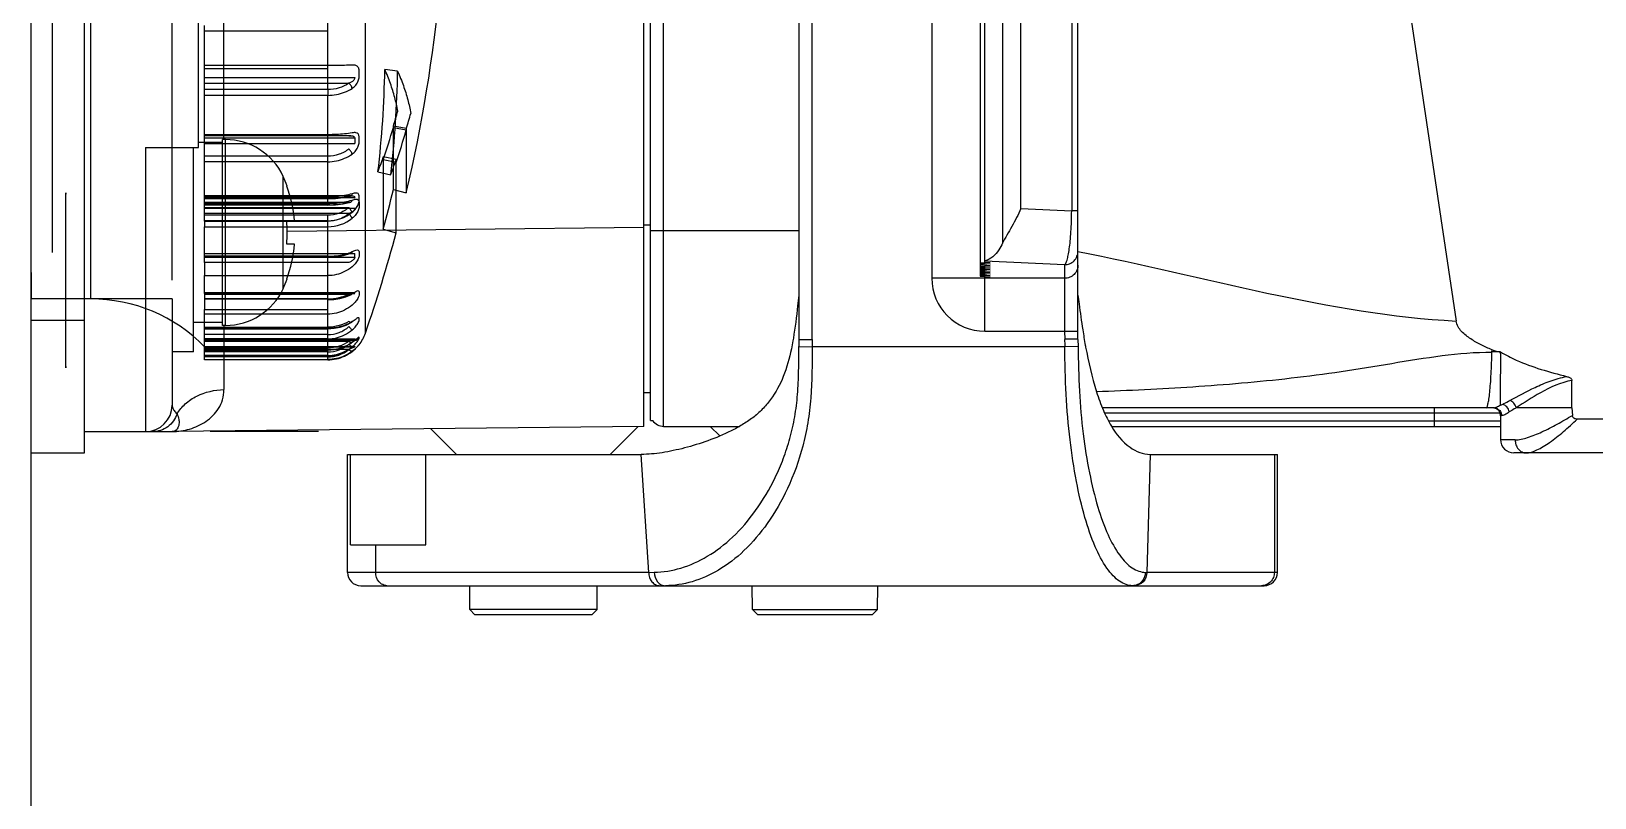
# Model space of a CAD drawing. Header units: millimetres. Extents: x 2423 to 7028, y 909 to 2460.
# Drawn here: x 6391.6 to 6450.4, y 2020.6 to 2049.5 of the extents above; entities that cross this region are included whole.
import ezdxf

# ---------------------------------------------------------------- set-up
doc = ezdxf.new("R2010")
doc.units = ezdxf.units.MM

msp = doc.modelspace()

# ---------------------------------------------------------------- linework, layer by layer
for p, q in [((6391.551, 2013.487), (6391.551, 2176.587)), ((6391.551, 2013.487), (6391.551, 2175.287)), ((6393.551, 2033.587), (6393.551, 2078.587)), ((6396.851, 2040.087), (6396.851, 2078.387)), ((6414.601, 2034.587), (6414.601, 2077.587)), ((6414.851, 2034.812), (6414.851, 2077.362)), ((6415.351, 2034.587), (6415.351, 2077.587)), ((6420.443, 2074.31), (6420.443, 2037.865)), ((6420.942, 2037.861), (6420.942, 2074.316)), ((6430.943, 2037.865), (6430.943, 2074.31)), ((6404.125, 2038.096), (6404.125, 2074.078)), ((6393.791, 2039.387), (6393.791, 2072.787)), ((6425.443, 2072.002), (6425.443, 2040.173)), ((6427.259, 2071.931), (6427.259, 2040.243)), ((6391.551, 2040.387), (6391.551, 2071.787)), ((6427.443, 2040.82), (6427.443, 2071.356)), ((6392.351, 2041.137), (6392.351, 2071.037)), ((6428.107, 2070.692), (6428.107, 2041.483)), ((6398.799, 2045.387), (6398.799, 2070.267)), ((6428.796, 2042.788), (6428.796, 2069.386)), ((6430.708, 2069.47), (6430.708, 2042.704)), ((6397.851, 2045.087), (6397.851, 2067.087)), ((6442.57, 2056.087), (6445.176, 2038.553)), ((6402.708, 2048.176), (6402.708, 2055.809)), ((6398.076, 2048.059), (6398.076, 2049.677)), ((6402.708, 2049.466), (6398.076, 2049.466)), ((6402.708, 2048.176), (6398.076, 2048.176)), ((6398.076, 2048.059), (6402.708, 2048.059)), ((6398.076, 2047.72), (6398.076, 2048.059)), ((6398.076, 2047.72), (6403.733, 2047.72)), ((6398.076, 2047.267), (6398.076, 2047.72)), ((6402.708, 2048.059), (6402.708, 2048.176)), ((6402.708, 2047.267), (6402.708, 2048.059)), ((6403.89, 2047.754), (6403.89, 2047.979)), ((6405.339, 2047.957), (6404.856, 2048.031)), ((6398.076, 2047.51), (6403.507, 2047.51)), ((6402.708, 2047.267), (6398.076, 2047.267)), ((6398.076, 2047.052), (6398.076, 2047.267)), ((6402.708, 2047.267), (6402.708, 2047.052)), ((6402.708, 2047.052), (6398.076, 2047.052)), ((6398.076, 2045.571), (6398.076, 2047.052)), ((6402.708, 2043.225), (6402.708, 2047.052)), ((6402.708, 2045.571), (6398.076, 2045.571)), ((6398.076, 2045.482), (6398.076, 2045.571)), ((6403.572, 2045.532), (6398.076, 2045.532)), ((6403.507, 2045.53), (6398.076, 2045.53)), ((6398.076, 2045.242), (6398.076, 2045.482)), ((6398.076, 2045.447), (6403.733, 2045.447)), ((6398.857, 2045.387), (6398.751, 2045.387)), ((6398.751, 2038.387), (6398.751, 2045.387)), ((6398.857, 2038.387), (6398.857, 2045.387)), ((6403.733, 2045.447), (6403.733, 2045.242)), ((6403.89, 2045.287), (6403.89, 2045.491)), ((6405.665, 2045.798), (6405.178, 2045.892)), ((6405.178, 2043.503), (6405.178, 2045.892)), ((6405.178, 2045.842), (6405.665, 2045.748)), ((6405.665, 2045.798), (6405.665, 2043.387)), ((6395.851, 2045.087), (6397.851, 2045.087)), ((6395.851, 2045.087), (6395.851, 2034.387)), ((6397.651, 2037.387), (6397.651, 2045.087)), ((6398.751, 2045.277), (6397.851, 2045.277)), ((6398.076, 2045.242), (6403.733, 2045.242)), ((6398.076, 2044.763), (6398.076, 2045.242)), ((6402.708, 2044.763), (6398.076, 2044.763)), ((6398.076, 2043.225), (6398.076, 2044.763)), ((6402.708, 2044.549), (6398.076, 2044.549)), ((6405.284, 2044.632), (6404.801, 2044.736)), ((6404.801, 2044.736), (6404.801, 2042.008)), ((6405.284, 2044.52), (6404.801, 2044.625)), ((6405.284, 2041.878), (6405.284, 2044.632)), ((6401.032, 2039.772), (6401.032, 2044.002)), ((6401.164, 2043.637), (6401.185, 2043.637)), ((6404.599, 2044.167), (6405.08, 2044.057)), ((6392.851, 2036.787), (6392.851, 2043.387)), ((6392.857, 2036.836), (6392.857, 2043.339)), ((6392.857, 2036.837), (6392.857, 2043.337)), ((6403.622, 2043.271), (6398.076, 2043.271)), ((6403.507, 2043.262), (6398.076, 2043.262)), ((6402.708, 2043.225), (6398.076, 2043.225)), ((6398.076, 2042.804), (6398.076, 2043.225)), ((6398.076, 2043.211), (6403.733, 2043.211)), ((6398.076, 2043.17), (6402.708, 2043.17)), ((6398.076, 2043.028), (6403.507, 2043.028)), ((6402.708, 2043.16), (6402.708, 2043.225)), ((6402.708, 2042.921), (6402.708, 2043.16)), ((6403.89, 2043.085), (6403.89, 2043.264)), ((6403.89, 2043.035), (6403.89, 2042.859)), ((6405.178, 2043.503), (6405.665, 2043.387)), ((6402.708, 2042.983), (6398.076, 2042.983)), ((6402.708, 2042.931), (6398.076, 2042.931)), ((6402.708, 2042.921), (6398.076, 2042.921)), ((6398.076, 2042.825), (6403.507, 2042.825)), ((6398.076, 2042.804), (6403.733, 2042.804)), ((6398.076, 2042.311), (6398.076, 2042.804)), ((6403.507, 2042.599), (6398.076, 2042.599)), ((6402.708, 2042.538), (6398.076, 2042.538)), ((6402.708, 2042.311), (6402.708, 2042.538)), ((6428.796, 2042.788), (6430.708, 2042.704)), ((6430.943, 2042.704), (6430.708, 2042.704)), ((6402.708, 2042.329), (6398.076, 2042.329)), ((6398.076, 2042.311), (6402.708, 2042.311)), ((6398.076, 2042.311), (6398.076, 2042.103)), ((6398.076, 2042.103), (6402.708, 2042.103)), ((6398.076, 2041.138), (6398.076, 2042.103)), ((6401.164, 2042.325), (6401.463, 2042.325)), ((6401.183, 2041.934), (6414.601, 2042.085)), ((6402.708, 2042.103), (6402.708, 2042.311)), ((6402.708, 2039.388), (6402.708, 2042.103)), ((6404.801, 2042.008), (6405.284, 2041.878)), ((6414.851, 2042.162), (6414.601, 2042.162)), ((6420.443, 2041.946), (6415.351, 2041.946)), ((6401.463, 2041.45), (6401.164, 2041.45)), ((6398.076, 2040.974), (6398.076, 2041.138)), ((6398.076, 2041.1), (6403.733, 2041.1)), ((6402.708, 2040.992), (6398.076, 2040.992)), ((6402.708, 2040.974), (6398.076, 2040.974)), ((6398.076, 2040.759), (6398.076, 2040.974)), ((6398.076, 2040.953), (6403.733, 2040.953)), ((6402.708, 2040.951), (6398.076, 2040.951)), ((6403.507, 2040.759), (6398.076, 2040.759)), ((6398.076, 2040.759), (6398.076, 2040.263)), ((6403.733, 2040.953), (6403.733, 2041.1)), ((6403.89, 2041.162), (6403.89, 2041.016)), ((6427.643, 2040.757), (6427.259, 2040.728)), ((6427.259, 2040.728), (6427.643, 2040.703)), ((6427.643, 2040.703), (6427.259, 2040.674)), ((6427.433, 2040.663), (6427.643, 2040.649)), ((6430.443, 2040.674), (6427.443, 2040.806)), ((6427.443, 2040.77), (6427.443, 2040.806)), ((6427.443, 2040.77), (6427.643, 2040.757)), ((6430.443, 2040.674), (6430.443, 2038.168)), ((6391.551, 2040.387), (6391.551, 2039.387)), ((6398.076, 2040.263), (6402.708, 2040.263)), ((6398.076, 2039.588), (6398.076, 2040.263)), ((6401.185, 2040.137), (6401.164, 2040.137)), ((6427.443, 2040.173), (6425.443, 2040.173)), ((6427.643, 2040.649), (6427.259, 2040.62)), ((6427.259, 2040.62), (6427.643, 2040.596)), ((6427.643, 2040.596), (6427.259, 2040.566)), ((6427.259, 2040.566), (6427.643, 2040.542)), ((6427.643, 2040.542), (6427.259, 2040.513)), ((6427.259, 2040.513), (6427.643, 2040.488)), ((6427.643, 2040.488), (6427.259, 2040.459)), ((6427.259, 2040.459), (6427.643, 2040.434)), ((6427.643, 2040.434), (6427.259, 2040.405)), ((6427.259, 2040.405), (6427.643, 2040.38)), ((6427.643, 2040.38), (6427.259, 2040.351)), ((6427.259, 2040.351), (6427.643, 2040.326)), ((6427.643, 2040.326), (6427.259, 2040.297)), ((6427.259, 2040.297), (6427.643, 2040.273)), ((6427.643, 2040.273), (6427.259, 2040.243)), ((6427.259, 2040.243), (6427.643, 2040.219)), ((6427.443, 2040.173), (6427.443, 2040.232)), ((6427.643, 2040.219), (6427.443, 2040.204)), ((6427.443, 2040.166), (6427.443, 2040.173)), ((6430.443, 2040.163), (6427.443, 2040.163)), ((6427.443, 2038.168), (6427.443, 2040.157)), ((6403.697, 2039.609), (6398.076, 2039.609)), ((6398.076, 2039.588), (6403.733, 2039.588)), ((6398.076, 2039.588), (6398.076, 2038.993)), ((6398.076, 2039.569), (6403.507, 2039.569)), ((6403.89, 2039.656), (6403.89, 2039.544)), ((6393.791, 2039.387), (6391.551, 2039.387)), ((6395.851, 2039.387), (6393.551, 2039.391)), ((6396.851, 2039.387), (6395.851, 2039.387)), ((6396.851, 2039.387), (6396.851, 2035.387)), ((6402.708, 2039.388), (6398.076, 2039.388)), ((6402.708, 2039.373), (6398.076, 2039.373)), ((6398.076, 2038.993), (6402.708, 2038.993)), ((6398.076, 2038.594), (6398.076, 2038.993)), ((6402.708, 2039.349), (6402.708, 2039.388)), ((6402.708, 2038.993), (6402.708, 2039.349)), ((6402.708, 2038.813), (6402.708, 2038.993)), ((6391.551, 2038.587), (6393.551, 2038.587)), ((6398.751, 2038.497), (6397.651, 2038.497)), ((6402.708, 2038.813), (6398.076, 2038.813)), ((6398.076, 2038.042), (6398.076, 2038.594)), ((6398.076, 2038.323), (6402.708, 2038.323)), ((6398.857, 2038.387), (6398.751, 2038.387)), ((6402.708, 2037.093), (6402.708, 2038.813)), ((6403.89, 2038.577), (6403.89, 2038.656)), ((6402.708, 2038.278), (6398.076, 2038.278)), ((6398.076, 2038.265), (6402.708, 2038.265)), ((6402.708, 2038.042), (6398.076, 2038.042)), ((6398.076, 2037.82), (6398.076, 2038.042)), ((6402.708, 2037.88), (6398.076, 2037.88)), ((6403.726, 2037.865), (6398.076, 2037.865)), ((6398.076, 2037.862), (6403.733, 2037.862)), ((6398.076, 2037.82), (6403.733, 2037.82)), ((6398.076, 2037.204), (6398.076, 2037.82)), ((6403.507, 2037.783), (6398.076, 2037.783)), ((6403.733, 2037.862), (6403.733, 2037.82)), ((6403.89, 2037.896), (6403.89, 2037.938)), ((6420.443, 2037.863), (6420.943, 2037.858)), ((6427.443, 2038.168), (6430.943, 2038.168)), ((6430.443, 2038.168), (6430.444, 2037.86)), ((6430.943, 2037.865), (6430.443, 2037.865)), ((6430.943, 2037.863), (6430.946, 2037.594)), ((6397.651, 2037.387), (6396.851, 2037.387)), ((6398.076, 2037.589), (6403.733, 2037.589)), ((6398.076, 2037.587), (6403.733, 2037.587)), ((6398.076, 2037.539), (6402.708, 2037.539)), ((6403.507, 2037.481), (6398.076, 2037.481)), ((6402.708, 2037.462), (6398.076, 2037.462)), ((6398.076, 2037.458), (6402.708, 2037.458)), ((6402.708, 2037.393), (6398.076, 2037.393)), ((6402.708, 2037.254), (6398.076, 2037.254)), ((6398.076, 2037.212), (6402.708, 2037.212)), ((6402.708, 2037.204), (6398.076, 2037.204)), ((6398.076, 2037.093), (6398.076, 2037.204)), ((6403.733, 2037.589), (6403.733, 2037.587)), ((6403.89, 2037.664), (6403.89, 2037.666)), ((6420.441, 2037.59), (6420.941, 2037.587)), ((6430.445, 2037.587), (6420.942, 2037.587)), ((6430.946, 2037.594), (6430.447, 2037.587)), ((6446.525, 2037.387), (6446.527, 2037.472)), ((6446.838, 2037.387), (6446.525, 2037.387)), ((6398.076, 2037.104), (6402.708, 2037.104)), ((6402.708, 2037.093), (6398.076, 2037.093)), ((6449.536, 2035.287), (6449.536, 2036.312)), ((6414.601, 2035.862), (6414.851, 2035.862)), ((6446.851, 2035.39), (6446.851, 2035.881)), ((6414.851, 2034.812), (6414.945, 2034.812)), ((6446.595, 2035.287), (6431.864, 2035.287)), ((6431.953, 2035.09), (6446.833, 2035.09)), ((6446.851, 2034.784), (6432.101, 2034.784)), ((6444.351, 2035.287), (6444.351, 2034.587)), ((6446.851, 2034.992), (6446.889, 2034.992)), ((6446.851, 2034.987), (6446.851, 2034.087)), ((6449.536, 2035.287), (6447.437, 2035.287)), ((6449.536, 2035.287), (6449.553, 2035)), ((6488.848, 2034.86), (6449.736, 2034.86)), ((6393.551, 2034.387), (6396.849, 2034.387)), ((6396.849, 2034.387), (6396.992, 2034.387)), ((6414.601, 2034.587), (6396.851, 2034.387)), ((6396.853, 2034.387), (6396.851, 2034.387)), ((6396.856, 2034.387), (6396.853, 2034.387)), ((6402.367, 2034.387), (6398.28, 2034.387)), ((6407.561, 2033.53), (6406.595, 2034.497)), ((6413.341, 2033.53), (6414.395, 2034.585)), ((6415.351, 2034.587), (6418.201, 2034.587)), ((6417.465, 2034.229), (6417.107, 2034.587)), ((6432.214, 2034.587), (6446.851, 2034.587)), ((6447.397, 2034.078), (6446.851, 2034.078)), ((6391.551, 2033.587), (6393.551, 2033.587)), ((6403.451, 2033.53), (6414.507, 2033.53)), ((6403.451, 2029.087), (6403.451, 2033.53)), ((6403.571, 2030.13), (6403.571, 2033.53)), ((6406.396, 2030.13), (6406.396, 2033.53)), ((6414.788, 2029.087), (6414.507, 2033.53)), ((6433.667, 2033.53), (6433.538, 2029.087)), ((6433.667, 2033.53), (6438.451, 2033.53)), ((6438.335, 2033.53), (6438.335, 2029.087)), ((6438.451, 2029.087), (6438.451, 2033.53)), ((6488.493, 2033.587), (6447.351, 2033.587)), ((6403.571, 2030.13), (6406.396, 2030.13)), ((6404.515, 2029.087), (6404.515, 2030.13)), ((6414.788, 2029.087), (6403.451, 2029.087)), ((6414.788, 2029.088), (6414.996, 2029.091)), ((6433.48, 2029.089), (6433.538, 2029.088)), ((6438.451, 2029.087), (6433.538, 2029.087)), ((6403.951, 2028.587), (6437.951, 2028.587)), ((6408.051, 2027.687), (6408.051, 2028.587)), ((6412.851, 2027.687), (6412.851, 2028.587)), ((6418.701, 2027.687), (6418.685, 2028.587)), ((6423.401, 2027.687), (6423.417, 2028.587)), ((6412.851, 2027.687), (6408.051, 2027.687)), ((6408.251, 2027.487), (6408.051, 2027.687)), ((6412.651, 2027.487), (6408.251, 2027.487)), ((6412.651, 2027.487), (6412.851, 2027.687)), ((6418.701, 2027.687), (6423.401, 2027.687)), ((6418.901, 2027.487), (6418.701, 2027.687)), ((6423.201, 2027.487), (6418.901, 2027.487)), ((6423.201, 2027.487), (6423.401, 2027.687))]:
    msp.add_line(p, q)
for points in [[(6402.708, 2043.16), (6403, 2043.171), (6403.288, 2043.204), (6403.558, 2043.259)], [(6402.708, 2042.921), (6403, 2042.932), (6403.289, 2042.966), (6403.56, 2043.025)], [(6402.708, 2040.951), (6403.009, 2040.968), (6403.306, 2041.019), (6403.581, 2041.106)], [(6402.708, 2039.349), (6402.94, 2039.361), (6403.17, 2039.399), (6403.392, 2039.463), (6403.598, 2039.552)], [(6402.708, 2038.265), (6402.945, 2038.28), (6403.179, 2038.326), (6403.403, 2038.402), (6403.61, 2038.508)], [(6402.708, 2037.458), (6402.948, 2037.475), (6403.186, 2037.528), (6403.412, 2037.616), (6403.621, 2037.738)], [(6402.708, 2037.104), (6402.951, 2037.123), (6403.19, 2037.182), (6403.418, 2037.279), (6403.628, 2037.414)], [(6402.708, 2037.093), (6403.032, 2037.128), (6403.345, 2037.233), (6403.629, 2037.406)]]:
    msp.add_lwpolyline(points)
for centre, radius, start, end in [((6352.151, 2056.087), 55, 346.64954, 19.09302), ((6367.564, 2048.574), 37.296, 353.21358, 359.16595), ((6367.734, 2048.503), 37.61, 353.21134, 359.16819), ((6372.655, 2055.876), 34.022, 342.9344, 343.93407), ((6372.823, 2055.88), 34.355, 342.93463, 343.93377), ((6398.857, 2042.987), 2.4, 25.029, 90), ((6368.923, 2056.411), 37.764, 341.81383, 343.74719), ((6369.077, 2056.414), 38.111, 341.81376, 343.74712), ((6372.031, 2056.074), 34.676, 339.91654, 340.91488), ((6396.501, 2041.887), 5, 20.48732, 25.029), ((6396.501, 2041.887), 4.981, 5.03918, 20.56976), ((6393.051, 2043.387), 0.2, 180, 194.47751), ((6352.151, 2056.087), 54.5, 345.0285, 346.64953), ((6402.708, 2043.824), 1.494, 270.00805, 308.09512), ((6402.707, 2043.59), 1.487, 270.01732, 308.32538), ((6396.501, 2041.887), 4.684, 354.6403, 5.3597), ((6352.151, 2056.087), 55, 340.90698, 345.02851), ((6396.501, 2041.887), 4.981, 339.43024, 354.96082), ((6396.501, 2041.887), 5, 334.971, 339.51268), ((6427.445, 2040.17), 2.002, 179.93052, 269.92966), ((6398.857, 2040.787), 2.4, 270, 334.971), ((6393.791, 2033.387), 6, 44.427, 90), ((6912.202, 2038.662), 513.408, 180.03211, 180.30039), ((6402.708, 2038.587), 1.5, 321.90337, 340.90698), ((6491.305, 2037.151), 70.866, 179.4241, 179.64456), ((6494.079, 2037.116), 73.14, 179.41625, 179.63105), ((6527.521, 2039.013), 97.085, 180.68052, 180.84178), ((6455.539, 2042.009), 24.707, 188.82232, 190.18643), ((6402.709, 2038.511), 1.307, 269.94617, 307.61569), ((6451.064, 2041.226), 20.164, 190.24349, 190.43051), ((6447.038, 2038.738), 1.366, 248.03552, 261.58227), ((6393.051, 2036.787), 0.2, 165.52249, 180), ((6395.851, 2035.387), 1, 270, 0), ((6444.477, 2041.87), 6.902, 290.11422, 290.62752), ((6415.351, 2035.087), 0.5, 214.10404, 270), ((6446.551, 2034.987), 0.3, 0, 81.71043), ((6447.351, 2034.087), 0.5, 180, 270), ((6403.951, 2029.087), 0.5, 180, 270), ((6437.951, 2029.087), 0.5, 270, 0)]:
    msp.add_arc(centre, radius, start, end)
for points, knots in [([(6403.63, 2048.191), (6403.535, 2048.187), (6403.336, 2048.182), (6403.029, 2048.177), (6402.816, 2048.176), (6402.708, 2048.176)], [0, 0, 0, 0, 0.309362, 0.647273, 1, 1, 1, 1]), ([(6403.733, 2047.72), (6403.729, 2047.688), (6403.702, 2047.62), (6403.613, 2047.554), (6403.544, 2047.522), (6403.507, 2047.51)], [0, 0, 0, 0, 0.298078, 0.635496, 1, 1, 1, 1]), ([(6403.89, 2047.979), (6403.889, 2048.023), (6403.877, 2048.11), (6403.764, 2048.192), (6403.676, 2048.194), (6403.63, 2048.191)], [0, 0, 0, 0, 0.336681, 0.634334, 1, 1, 1, 1]), ([(6403.63, 2047.316), (6403.683, 2047.349), (6403.776, 2047.433), (6403.866, 2047.587), (6403.889, 2047.701), (6403.89, 2047.754)], [0, 0, 0, 0, 0.355007, 0.696767, 1, 1, 1, 1]), ([(6405.347, 2046.461), (6405.316, 2046.632), (6405.238, 2046.982), (6405.074, 2047.507), (6404.934, 2047.856), (6404.856, 2048.031)], [0, 0, 0, 0, 0.31745, 0.651069, 1, 1, 1, 1]), ([(6405.339, 2047.957), (6405.418, 2047.78), (6405.559, 2047.429), (6405.725, 2046.898), (6405.804, 2046.546), (6405.836, 2046.372)], [0, 0, 0, 0, 0.348896, 0.682621, 1, 1, 1, 1]), ([(6403.507, 2047.51), (6403.393, 2047.431), (6403.135, 2047.308), (6402.852, 2047.267), (6402.708, 2047.267)], [0, 0, 0, 0, 0.489666, 1, 1, 1, 1]), ([(6402.708, 2047.052), (6402.817, 2047.052), (6403.034, 2047.072), (6403.347, 2047.16), (6403.54, 2047.258), (6403.63, 2047.316)], [0, 0, 0, 0, 0.336529, 0.67034, 1, 1, 1, 1]), ([(6403.63, 2047.316), (6403.625, 2047.333), (6403.611, 2047.368), (6403.583, 2047.419), (6403.547, 2047.468), (6403.521, 2047.497), (6403.507, 2047.51)], [0, 0, 0, 0, 0.225522, 0.48695, 0.755584, 1, 1, 1, 1]), ([(6403.63, 2045.639), (6403.535, 2045.623), (6403.337, 2045.598), (6403.029, 2045.576), (6402.816, 2045.571), (6402.708, 2045.571)], [0, 0, 0, 0, 0.31084, 0.648423, 1, 1, 1, 1]), ([(6403.507, 2045.53), (6403.543, 2045.532), (6403.605, 2045.533), (6403.7, 2045.523), (6403.729, 2045.47), (6403.733, 2045.447)], [0, 0, 0, 0, 0.406664, 0.731962, 1, 1, 1, 1]), ([(6403.89, 2045.491), (6403.889, 2045.528), (6403.877, 2045.608), (6403.757, 2045.661), (6403.676, 2045.648), (6403.63, 2045.639)], [0, 0, 0, 0, 0.315002, 0.602367, 1, 1, 1, 1]), ([(6403.507, 2045.031), (6403.395, 2044.946), (6403.139, 2044.81), (6402.852, 2044.763), (6402.708, 2044.763)], [0, 0, 0, 0, 0.49413, 1, 1, 1, 1]), ([(6402.708, 2044.549), (6402.817, 2044.549), (6403.036, 2044.571), (6403.35, 2044.67), (6403.541, 2044.779), (6403.63, 2044.843)], [0, 0, 0, 0, 0.33296, 0.665923, 1, 1, 1, 1]), ([(6403.63, 2044.843), (6403.625, 2044.858), (6403.61, 2044.891), (6403.582, 2044.939), (6403.547, 2044.987), (6403.52, 2045.017), (6403.507, 2045.031)], [0, 0, 0, 0, 0.209866, 0.466316, 0.741292, 1, 1, 1, 1]), ([(6403.63, 2044.843), (6403.683, 2044.881), (6403.775, 2044.97), (6403.864, 2045.124), (6403.889, 2045.236), (6403.89, 2045.287)], [0, 0, 0, 0, 0.367008, 0.712225, 1, 1, 1, 1]), ([(6405.08, 2044.057), (6405.103, 2044.12), (6405.152, 2044.247), (6405.214, 2044.441), (6405.262, 2044.569), (6405.284, 2044.632)], [0, 0, 0, 0, 0.327252, 0.673025, 1, 1, 1, 1]), ([(6403.63, 2043.345), (6403.536, 2043.317), (6403.338, 2043.272), (6403.03, 2043.234), (6402.816, 2043.225), (6402.708, 2043.225)], [0, 0, 0, 0, 0.313975, 0.650875, 1, 1, 1, 1]), ([(6403.507, 2043.262), (6403.385, 2043.23), (6403.119, 2043.184), (6402.85, 2043.17), (6402.708, 2043.17)], [0, 0, 0, 0, 0.470104, 1, 1, 1, 1]), ([(6402.708, 2042.983), (6402.816, 2042.983), (6403.03, 2042.992), (6403.339, 2043.033), (6403.536, 2043.079), (6403.63, 2043.108)], [0, 0, 0, 0, 0.348868, 0.685839, 1, 1, 1, 1]), ([(6402.708, 2042.931), (6402.85, 2042.931), (6403.119, 2042.947), (6403.385, 2042.995), (6403.507, 2043.028)], [0, 0, 0, 0, 0.529501, 1, 1, 1, 1]), ([(6403.507, 2043.262), (6403.519, 2043.258), (6403.546, 2043.254), (6403.585, 2043.268), (6403.614, 2043.302), (6403.626, 2043.33), (6403.63, 2043.345)], [0, 0, 0, 0, 0.231908, 0.463442, 0.717844, 1, 1, 1, 1]), ([(6403.507, 2043.262), (6403.542, 2043.266), (6403.604, 2043.271), (6403.695, 2043.276), (6403.729, 2043.231), (6403.733, 2043.211)], [0, 0, 0, 0, 0.426591, 0.758168, 1, 1, 1, 1]), ([(6403.507, 2043.028), (6403.519, 2043.024), (6403.545, 2043.02), (6403.585, 2043.033), (6403.614, 2043.066), (6403.626, 2043.093), (6403.63, 2043.108)], [0, 0, 0, 0, 0.234426, 0.466154, 0.719126, 1, 1, 1, 1]), ([(6403.89, 2043.264), (6403.889, 2043.295), (6403.873, 2043.368), (6403.748, 2043.382), (6403.675, 2043.359), (6403.63, 2043.345)], [0, 0, 0, 0, 0.282542, 0.5656, 1, 1, 1, 1]), ([(6403.63, 2043.108), (6403.675, 2043.123), (6403.747, 2043.147), (6403.873, 2043.137), (6403.889, 2043.065), (6403.89, 2043.035)], [0, 0, 0, 0, 0.441015, 0.723535, 1, 1, 1, 1]), ([(6403.63, 2042.648), (6403.682, 2042.688), (6403.773, 2042.78), (6403.862, 2042.931), (6403.889, 2043.038), (6403.89, 2043.085)], [0, 0, 0, 0, 0.381524, 0.729714, 1, 1, 1, 1]), ([(6403.507, 2042.825), (6403.396, 2042.735), (6403.142, 2042.589), (6402.852, 2042.538), (6402.708, 2042.538)], [0, 0, 0, 0, 0.497574, 1, 1, 1, 1]), ([(6403.507, 2042.599), (6403.396, 2042.509), (6403.142, 2042.362), (6402.852, 2042.311), (6402.708, 2042.311)], [0, 0, 0, 0, 0.497893, 1, 1, 1, 1]), ([(6403.63, 2042.648), (6403.624, 2042.661), (6403.609, 2042.689), (6403.571, 2042.75), (6403.534, 2042.796), (6403.507, 2042.825)], [0, 0, 0, 0, 0.192703, 0.443581, 1, 1, 1, 1]), ([(6403.733, 2042.804), (6403.729, 2042.776), (6403.698, 2042.715), (6403.614, 2042.65), (6403.545, 2042.614), (6403.507, 2042.599)], [0, 0, 0, 0, 0.264656, 0.612934, 1, 1, 1, 1]), ([(6403.63, 2042.423), (6403.624, 2042.436), (6403.609, 2042.464), (6403.57, 2042.524), (6403.534, 2042.57), (6403.507, 2042.599)], [0, 0, 0, 0, 0.190679, 0.440881, 1, 1, 1, 1]), ([(6403.89, 2042.859), (6403.889, 2042.812), (6403.861, 2042.706), (6403.772, 2042.555), (6403.682, 2042.464), (6403.63, 2042.423)], [0, 0, 0, 0, 0.269521, 0.618311, 1, 1, 1, 1]), ([(6428.796, 2042.788), (6428.696, 2042.557), (6428.521, 2042.222), (6428.275, 2041.796), (6428.156, 2041.587), (6428.107, 2041.483)], [0, 0, 0, 0, 0.512098, 0.766075, 1, 1, 1, 1]), ([(6430.443, 2040.674), (6430.464, 2040.687), (6430.501, 2040.748), (6430.543, 2040.868), (6430.584, 2041.048), (6430.622, 2041.286), (6430.656, 2041.579), (6430.693, 2042.058), (6430.706, 2042.439), (6430.708, 2042.704)], [0, 0, 0, 0, 0.035882, 0.097433, 0.186311, 0.302943, 0.446835, 0.614822, 1, 1, 1, 1]), ([(6415.351, 2041.946), (6415.287, 2041.946), (6415.195, 2041.947), (6415.077, 2041.948), (6415.002, 2041.949), (6414.941, 2041.95), (6414.899, 2041.951), (6414.874, 2041.953), (6414.862, 2041.953), (6414.856, 2041.954), (6414.851, 2041.954), (6414.851, 2041.955)], [0, 0, 0, 0, 0.38246, 0.555321, 0.706715, 0.830952, 0.923437, 0.956488, 0.980349, 0.994864, 1, 1, 1, 1]), ([(6403.63, 2041.166), (6403.675, 2041.186), (6403.743, 2041.213), (6403.863, 2041.248), (6403.889, 2041.185), (6403.89, 2041.162)], [0, 0, 0, 0, 0.485336, 0.775993, 1, 1, 1, 1]), ([(6428.107, 2041.483), (6428.067, 2041.397), (6427.917, 2041.121), (6427.66, 2040.869), (6427.443, 2040.818)], [0, 0, 0, 0, 0.298601, 1, 1, 1, 1]), ([(6402.708, 2040.992), (6402.817, 2040.992), (6403.031, 2041.005), (6403.341, 2041.061), (6403.538, 2041.126), (6403.63, 2041.166)], [0, 0, 0, 0, 0.345364, 0.681393, 1, 1, 1, 1]), ([(6402.708, 2040.974), (6402.851, 2040.974), (6403.123, 2040.996), (6403.387, 2041.067), (6403.507, 2041.115)], [0, 0, 0, 0, 0.52517, 1, 1, 1, 1]), ([(6403.63, 2041.166), (6403.626, 2041.153), (6403.614, 2041.129), (6403.583, 2041.103), (6403.544, 2041.099), (6403.519, 2041.108), (6403.507, 2041.115)], [0, 0, 0, 0, 0.263596, 0.501631, 0.738614, 1, 1, 1, 1]), ([(6403.733, 2040.953), (6403.728, 2040.928), (6403.695, 2040.872), (6403.613, 2040.811), (6403.545, 2040.774), (6403.507, 2040.759)], [0, 0, 0, 0, 0.247194, 0.60017, 1, 1, 1, 1]), ([(6403.89, 2041.016), (6403.889, 2040.974), (6403.858, 2040.875), (6403.77, 2040.732), (6403.682, 2040.64), (6403.63, 2040.598)], [0, 0, 0, 0, 0.24919, 0.600782, 1, 1, 1, 1]), ([(6430.443, 2040.674), (6430.505, 2040.674), (6430.637, 2040.699), (6430.806, 2040.811), (6430.918, 2040.98), (6430.943, 2041.111), (6430.943, 2041.173)], [0, 0, 0, 0, 0.240381, 0.500398, 0.760164, 1, 1, 1, 1]), ([(6430.943, 2040.662), (6430.943, 2040.597), (6430.917, 2040.466), (6430.806, 2040.3), (6430.639, 2040.189), (6430.508, 2040.163), (6430.443, 2040.163)], [0, 0, 0, 0, 0.249678, 0.499469, 0.749635, 1, 1, 1, 1]), ([(6430.942, 2041.17), (6433.326, 2040.706), (6438.004, 2039.536), (6442.781, 2038.678), (6445.176, 2038.553)], [0, 0, 0, 0, 0.503146, 1, 1, 1, 1]), ([(6403.63, 2040.598), (6403.542, 2040.526), (6403.353, 2040.402), (6403.037, 2040.288), (6402.817, 2040.263), (6402.708, 2040.263)], [0, 0, 0, 0, 0.340481, 0.672123, 1, 1, 1, 1]), ([(6402.708, 2039.373), (6402.817, 2039.373), (6403.032, 2039.389), (6403.344, 2039.461), (6403.539, 2039.542), (6403.63, 2039.59)], [0, 0, 0, 0, 0.341385, 0.676381, 1, 1, 1, 1]), ([(6402.708, 2039.388), (6402.851, 2039.388), (6403.127, 2039.418), (6403.389, 2039.509), (6403.507, 2039.569)], [0, 0, 0, 0, 0.520019, 1, 1, 1, 1]), ([(6403.507, 2039.569), (6403.543, 2039.578), (6403.608, 2039.592), (6403.679, 2039.619), (6403.73, 2039.601), (6403.733, 2039.588)], [0, 0, 0, 0, 0.473495, 0.828615, 1, 1, 1, 1]), ([(6403.63, 2039.591), (6403.626, 2039.58), (6403.616, 2039.564), (6403.598, 2039.551), (6403.576, 2039.544), (6403.542, 2039.549), (6403.519, 2039.561), (6403.507, 2039.569)], [0, 0, 0, 0, 0.234852, 0.34612, 0.458283, 0.707239, 1, 1, 1, 1]), ([(6403.63, 2039.59), (6403.676, 2039.616), (6403.747, 2039.645), (6403.847, 2039.718), (6403.889, 2039.672), (6403.89, 2039.656)], [0, 0, 0, 0, 0.525422, 0.838373, 1, 1, 1, 1]), ([(6403.89, 2039.544), (6403.889, 2039.508), (6403.855, 2039.419), (6403.768, 2039.286), (6403.681, 2039.197), (6403.63, 2039.154)], [0, 0, 0, 0, 0.225612, 0.579911, 1, 1, 1, 1]), ([(6420.443, 2039.53), (6420.427, 2039.394), (6420.363, 2038.854), (6420.299, 2038.314), (6420.233, 2037.913)], [0, 0, 0, 0, 0.252899, 1, 1, 1, 1]), ([(6430.943, 2039.53), (6430.957, 2039.42), (6431.014, 2038.983), (6431.074, 2038.546), (6431.125, 2038.22)], [0, 0, 0, 0, 0.251827, 1, 1, 1, 1]), ([(6403.63, 2039.154), (6403.542, 2039.081), (6403.353, 2038.955), (6403.038, 2038.839), (6402.817, 2038.813), (6402.708, 2038.813)], [0, 0, 0, 0, 0.341509, 0.672965, 1, 1, 1, 1]), ([(6403.507, 2038.536), (6403.391, 2038.467), (6403.131, 2038.359), (6402.851, 2038.323), (6402.708, 2038.323)], [0, 0, 0, 0, 0.484777, 1, 1, 1, 1]), ([(6403.63, 2038.53), (6403.54, 2038.474), (6403.346, 2038.381), (6403.034, 2038.297), (6402.817, 2038.278), (6402.708, 2038.278)], [0, 0, 0, 0, 0.328345, 0.662277, 1, 1, 1, 1]), ([(6402.708, 2038.042), (6402.852, 2038.042), (6403.144, 2038.096), (6403.397, 2038.249), (6403.507, 2038.342)], [0, 0, 0, 0, 0.500004, 1, 1, 1, 1]), ([(6403.63, 2038.53), (6403.626, 2038.522), (6403.613, 2038.505), (6403.586, 2038.499), (6403.563, 2038.504), (6403.537, 2038.514), (6403.519, 2038.527), (6403.507, 2038.536)], [0, 0, 0, 0, 0.202261, 0.411669, 0.53694, 0.678733, 1, 1, 1, 1]), ([(6403.63, 2038.22), (6403.627, 2038.222), (6403.621, 2038.226), (6403.604, 2038.239), (6403.579, 2038.264), (6403.544, 2038.3), (6403.519, 2038.328), (6403.507, 2038.342)], [0, 0, 0, 0, 0.054298, 0.133989, 0.36311, 0.667162, 1, 1, 1, 1]), ([(6403.89, 2038.656), (6403.889, 2038.668), (6403.826, 2038.684), (6403.759, 2038.598), (6403.677, 2038.56), (6403.63, 2038.53)], [0, 0, 0, 0, 0.113341, 0.453808, 1, 1, 1, 1]), ([(6403.63, 2038.22), (6403.681, 2038.263), (6403.766, 2038.348), (6403.85, 2038.469), (6403.888, 2038.547), (6403.89, 2038.577)], [0, 0, 0, 0, 0.443932, 0.799874, 1, 1, 1, 1]), ([(6446.527, 2037.472), (6446.389, 2037.527), (6446.116, 2037.647), (6445.792, 2037.832), (6445.547, 2038.004), (6445.378, 2038.153), (6445.239, 2038.333), (6445.187, 2038.479), (6445.176, 2038.553)], [0, 0, 0, 0, 0.248866, 0.498066, 0.622963, 0.748143, 0.873795, 1, 1, 1, 1]), ([(6402.708, 2037.88), (6402.817, 2037.88), (6403.038, 2037.906), (6403.353, 2038.022), (6403.543, 2038.147), (6403.63, 2038.22)], [0, 0, 0, 0, 0.32727, 0.658935, 1, 1, 1, 1]), ([(6403.507, 2037.783), (6403.393, 2037.705), (6403.135, 2037.581), (6402.852, 2037.539), (6402.708, 2037.539)], [0, 0, 0, 0, 0.489901, 1, 1, 1, 1]), ([(6403.63, 2037.747), (6403.541, 2037.684), (6403.349, 2037.579), (6403.035, 2037.483), (6402.817, 2037.462), (6402.708, 2037.462)], [0, 0, 0, 0, 0.332986, 0.666019, 1, 1, 1, 1]), ([(6403.733, 2037.862), (6403.727, 2037.872), (6403.673, 2037.842), (6403.612, 2037.825), (6403.544, 2037.795), (6403.507, 2037.783)], [0, 0, 0, 0, 0.144222, 0.516596, 1, 1, 1, 1]), ([(6403.63, 2037.747), (6403.628, 2037.744), (6403.622, 2037.738), (6403.606, 2037.73), (6403.585, 2037.733), (6403.563, 2037.742), (6403.537, 2037.757), (6403.519, 2037.772), (6403.507, 2037.783)], [0, 0, 0, 0, 0.081313, 0.164857, 0.368725, 0.501949, 0.654938, 1, 1, 1, 1]), ([(6403.89, 2037.938), (6403.889, 2037.948), (6403.816, 2037.899), (6403.768, 2037.848), (6403.678, 2037.781), (6403.63, 2037.747)], [0, 0, 0, 0, 0.098769, 0.458338, 1, 1, 1, 1]), ([(6403.63, 2037.586), (6403.68, 2037.626), (6403.764, 2037.705), (6403.844, 2037.812), (6403.888, 2037.874), (6403.89, 2037.896)], [0, 0, 0, 0, 0.473455, 0.832009, 1, 1, 1, 1]), ([(6403.89, 2037.938), (6403.878, 2037.922), (6403.848, 2037.895), (6403.793, 2037.868), (6403.753, 2037.862), (6403.733, 2037.862)], [0, 0, 0, 0, 0.332375, 0.665952, 1, 1, 1, 1]), ([(6403.89, 2037.896), (6403.878, 2037.881), (6403.848, 2037.853), (6403.793, 2037.826), (6403.753, 2037.82), (6403.733, 2037.82)], [0, 0, 0, 0, 0.332568, 0.666036, 1, 1, 1, 1]), ([(6420.233, 2037.913), (6420.227, 2037.878), (6420.204, 2037.74), (6420.178, 2037.603), (6420.157, 2037.5)], [0, 0, 0, 0, 0.252013, 1, 1, 1, 1]), ([(6402.708, 2037.393), (6402.852, 2037.393), (6403.142, 2037.444), (6403.396, 2037.591), (6403.507, 2037.682)], [0, 0, 0, 0, 0.501992, 1, 1, 1, 1]), ([(6402.708, 2037.254), (6402.817, 2037.254), (6403.037, 2037.28), (6403.353, 2037.392), (6403.542, 2037.514), (6403.63, 2037.586)], [0, 0, 0, 0, 0.32845, 0.660375, 1, 1, 1, 1]), ([(6403.507, 2037.481), (6403.395, 2037.396), (6403.139, 2037.259), (6402.852, 2037.212), (6402.708, 2037.212)], [0, 0, 0, 0, 0.494324, 1, 1, 1, 1]), ([(6403.63, 2037.415), (6403.542, 2037.348), (6403.351, 2037.233), (6403.036, 2037.127), (6402.817, 2037.104), (6402.708, 2037.104)], [0, 0, 0, 0, 0.336834, 0.669141, 1, 1, 1, 1]), ([(6402.708, 2037.093), (6402.817, 2037.093), (6403.036, 2037.117), (6403.351, 2037.223), (6403.542, 2037.339), (6403.63, 2037.407)], [0, 0, 0, 0, 0.330635, 0.663047, 1, 1, 1, 1]), ([(6403.63, 2037.586), (6403.627, 2037.585), (6403.62, 2037.586), (6403.604, 2037.594), (6403.578, 2037.612), (6403.543, 2037.643), (6403.519, 2037.669), (6403.507, 2037.682)], [0, 0, 0, 0, 0.049804, 0.122844, 0.3425, 0.650029, 1, 1, 1, 1]), ([(6403.733, 2037.589), (6403.72, 2037.591), (6403.685, 2037.551), (6403.608, 2037.528), (6403.544, 2037.494), (6403.507, 2037.481)], [0, 0, 0, 0, 0.156497, 0.529002, 1, 1, 1, 1]), ([(6403.63, 2037.415), (6403.625, 2037.411), (6403.612, 2037.409), (6403.596, 2037.413), (6403.573, 2037.424), (6403.543, 2037.447), (6403.519, 2037.468), (6403.507, 2037.481)], [0, 0, 0, 0, 0.131051, 0.224387, 0.341187, 0.643108, 1, 1, 1, 1]), ([(6403.63, 2037.407), (6403.625, 2037.402), (6403.612, 2037.401), (6403.596, 2037.406), (6403.573, 2037.417), (6403.543, 2037.441), (6403.519, 2037.463), (6403.507, 2037.476)], [0, 0, 0, 0, 0.128771, 0.222357, 0.33977, 0.642889, 1, 1, 1, 1]), ([(6403.89, 2037.666), (6403.88, 2037.655), (6403.841, 2037.61), (6403.759, 2037.522), (6403.679, 2037.453), (6403.63, 2037.415)], [0, 0, 0, 0, 0.127978, 0.490199, 1, 1, 1, 1]), ([(6403.63, 2037.407), (6403.679, 2037.445), (6403.759, 2037.515), (6403.842, 2037.605), (6403.88, 2037.651), (6403.89, 2037.664)], [0, 0, 0, 0, 0.507885, 0.868636, 1, 1, 1, 1]), ([(6420.157, 2037.5), (6420.084, 2037.149), (6419.903, 2036.478), (6419.494, 2035.72), (6419.072, 2035.222), (6418.713, 2034.904), (6418.314, 2034.639), (6417.754, 2034.336), (6417.029, 2034.036), (6416.157, 2033.766), (6415.319, 2033.583), (6414.769, 2033.53), (6414.507, 2033.53)], [0, 0, 0, 0, 0.143257, 0.27614, 0.340044, 0.403437, 0.467124, 0.530956, 0.657583, 0.780232, 0.895053, 1, 1, 1, 1]), ([(6414.996, 2029.091), (6415.335, 2029.097), (6416.038, 2029.213), (6417.048, 2029.674), (6418.007, 2030.412), (6418.865, 2031.425), (6419.471, 2032.445), (6419.868, 2033.374), (6420.117, 2034.138), (6420.3, 2034.949), (6420.402, 2035.801), (6420.437, 2036.686), (6420.439, 2037.286), (6420.441, 2037.59)], [0, 0, 0, 0, 0.091395, 0.189164, 0.296483, 0.414943, 0.545041, 0.614622, 0.686845, 0.761347, 0.838346, 0.917967, 1, 1, 1, 1]), ([(6420.941, 2037.587), (6420.937, 2036.943), (6420.936, 2035.984), (6420.79, 2034.732), (6420.542, 2033.579), (6420.078, 2032.279), (6419.321, 2030.953), (6418.442, 2029.906), (6417.472, 2029.158), (6416.458, 2028.696), (6415.754, 2028.587), (6415.416, 2028.587)], [0, 0, 0, 0, 0.165963, 0.246508, 0.324298, 0.469517, 0.59991, 0.715805, 0.819402, 0.9129, 1, 1, 1, 1]), ([(6433.001, 2028.587), (6432.918, 2028.587), (6432.742, 2028.619), (6432.492, 2028.752), (6432.25, 2028.965), (6431.914, 2029.385), (6431.537, 2030.12), (6431.166, 2031.221), (6430.858, 2032.57), (6430.624, 2034.121), (6430.484, 2035.817), (6430.455, 2036.989), (6430.447, 2037.587)], [0, 0, 0, 0, 0.02544, 0.053473, 0.085863, 0.123705, 0.21768, 0.336677, 0.479128, 0.640925, 0.816791, 1, 1, 1, 1]), ([(6430.946, 2037.594), (6430.955, 2037.034), (6430.983, 2035.935), (6431.118, 2034.343), (6431.349, 2032.883), (6431.654, 2031.608), (6432.023, 2030.563), (6432.397, 2029.864), (6432.731, 2029.462), (6432.972, 2029.255), (6433.222, 2029.124), (6433.397, 2029.09), (6433.48, 2029.089)], [0, 0, 0, 0, 0.180709, 0.354236, 0.514641, 0.656635, 0.775951, 0.871212, 0.910104, 0.943759, 0.973182, 1, 1, 1, 1]), ([(6431.234, 2037.575), (6431.338, 2037.007), (6431.522, 2036.198), (6431.88, 2035.211), (6432.244, 2034.47), (6432.777, 2033.789), (6433.397, 2033.53), (6433.667, 2033.53)], [0, 0, 0, 0, 0.345296, 0.494844, 0.626481, 0.838487, 1, 1, 1, 1]), ([(6431.643, 2035.898), (6432.851, 2035.943), (6434.673, 2036.029), (6437.114, 2036.213), (6438.977, 2036.4), (6440.861, 2036.644), (6442.75, 2036.959), (6444.632, 2037.273), (6445.898, 2037.384), (6446.525, 2037.384)], [0, 0, 0, 0, 0.242242, 0.365468, 0.490505, 0.617497, 0.746178, 0.874343, 1, 1, 1, 1]), ([(6446.307, 2035.287), (6446.323, 2035.287), (6446.357, 2035.346), (6446.382, 2035.449), (6446.417, 2035.637), (6446.446, 2035.889), (6446.473, 2036.206), (6446.504, 2036.712), (6446.519, 2037.112), (6446.525, 2037.387)], [0, 0, 0, 0, 0.02292, 0.075882, 0.163661, 0.284994, 0.436497, 0.611406, 1, 1, 1, 1]), ([(6446.853, 2036.508), (6446.854, 2036.648), (6446.863, 2036.94), (6446.857, 2037.233), (6446.85, 2037.385)], [0, 0, 0, 0, 0.479108, 1, 1, 1, 1]), ([(6446.851, 2037.387), (6447.042, 2037.274), (6447.833, 2036.871), (6448.692, 2036.629), (6449.336, 2036.467)], [0, 0, 0, 0, 0.250607, 1, 1, 1, 1]), ([(6396.851, 2034.387), (6397.074, 2034.39), (6397.522, 2034.455), (6398.142, 2034.742), (6398.566, 2035.152), (6398.768, 2035.591), (6398.802, 2035.842), (6398.801, 2035.97)], [0, 0, 0, 0, 0.241117, 0.483002, 0.730821, 0.860777, 1, 1, 1, 1]), ([(6397.037, 2035.054), (6397.12, 2035.194), (6397.341, 2035.459), (6397.92, 2035.842), (6398.453, 2035.963), (6398.801, 2035.97)], [0, 0, 0, 0, 0.237289, 0.49256, 1, 1, 1, 1]), ([(6446.851, 2035.881), (6446.849, 2035.927), (6446.851, 2036.024), (6446.851, 2036.175), (6446.851, 2036.338), (6446.852, 2036.45), (6446.853, 2036.508)], [0, 0, 0, 0, 0.220856, 0.462147, 0.722223, 1, 1, 1, 1]), ([(6447.198, 2035.561), (6447.515, 2035.725), (6448.004, 2036.001), (6448.719, 2036.308), (6449.125, 2036.423), (6449.336, 2036.467)], [0, 0, 0, 0, 0.458641, 0.723019, 1, 1, 1, 1]), ([(6449.536, 2036.312), (6449.116, 2036.248), (6448.386, 2035.908), (6447.738, 2035.479), (6447.437, 2035.287)], [0, 0, 0, 0, 0.543386, 1, 1, 1, 1]), ([(6449.336, 2036.467), (6449.357, 2036.461), (6449.395, 2036.45), (6449.446, 2036.427), (6449.489, 2036.4), (6449.525, 2036.363), (6449.536, 2036.329), (6449.536, 2036.312)], [0, 0, 0, 0, 0.248274, 0.434717, 0.622173, 0.810456, 1, 1, 1, 1]), ([(6396.851, 2035.387), (6396.851, 2035.36), (6396.864, 2035.286), (6396.928, 2035.17), (6396.997, 2035.093), (6397.037, 2035.054)], [0, 0, 0, 0, 0.209894, 0.568827, 1, 1, 1, 1]), ([(6446.66, 2035.299), (6446.674, 2035.303), (6446.74, 2035.328), (6446.803, 2035.361), (6446.851, 2035.39)], [0, 0, 0, 0, 0.201597, 1, 1, 1, 1]), ([(6446.909, 2035.411), (6446.931, 2035.422), (6447.028, 2035.471), (6447.124, 2035.522), (6447.198, 2035.562)], [0, 0, 0, 0, 0.225717, 1, 1, 1, 1]), ([(6447.176, 2035.129), (6447.167, 2035.198), (6447.104, 2035.329), (6446.975, 2035.402), (6446.909, 2035.411)], [0, 0, 0, 0, 0.511793, 1, 1, 1, 1]), ([(6447.436, 2035.292), (6447.422, 2035.354), (6447.363, 2035.47), (6447.256, 2035.546), (6447.198, 2035.562)], [0, 0, 0, 0, 0.518334, 1, 1, 1, 1]), ([(6397.037, 2035.054), (6397.005, 2034.96), (6396.912, 2034.778), (6396.696, 2034.558), (6396.425, 2034.418), (6396.226, 2034.387), (6396.13, 2034.387)], [0, 0, 0, 0, 0.247856, 0.505055, 0.759332, 1, 1, 1, 1]), ([(6397.037, 2035.054), (6397.065, 2034.988), (6397.107, 2034.876), (6397.118, 2034.695), (6397.086, 2034.537), (6396.984, 2034.416), (6396.896, 2034.389), (6396.855, 2034.387)], [0, 0, 0, 0, 0.267789, 0.436289, 0.674565, 0.847996, 1, 1, 1, 1]), ([(6446.595, 2035.287), (6446.6, 2035.287), (6446.622, 2035.288), (6446.643, 2035.294), (6446.66, 2035.299)], [0, 0, 0, 0, 0.211717, 1, 1, 1, 1]), ([(6446.595, 2035.287), (6446.65, 2035.287), (6446.765, 2035.253), (6446.842, 2035.159), (6446.865, 2035.105)], [0, 0, 0, 0, 0.482897, 1, 1, 1, 1]), ([(6446.865, 2035.105), (6446.869, 2035.096), (6446.882, 2035.06), (6446.888, 2035.021), (6446.889, 2034.992)], [0, 0, 0, 0, 0.260417, 1, 1, 1, 1]), ([(6447.176, 2035.129), (6447.122, 2035.091), (6447.046, 2035.042), (6446.947, 2035.001), (6446.906, 2034.992), (6446.889, 2034.992)], [0, 0, 0, 0, 0.618311, 0.837566, 1, 1, 1, 1]), ([(6447.429, 2035.287), (6447.406, 2035.272), (6447.323, 2035.219), (6447.238, 2035.166), (6447.176, 2035.129)], [0, 0, 0, 0, 0.273645, 1, 1, 1, 1]), ([(6447.397, 2034.078), (6447.472, 2034.078), (6447.631, 2034.098), (6447.973, 2034.19), (6448.428, 2034.38), (6448.987, 2034.668), (6449.363, 2034.886), (6449.553, 2035)], [0, 0, 0, 0, 0.094484, 0.202594, 0.448542, 0.718773, 1, 1, 1, 1]), ([(6447.805, 2033.587), (6447.87, 2033.587), (6448.013, 2033.612), (6448.229, 2033.696), (6448.461, 2033.824), (6448.799, 2034.048), (6449.23, 2034.393), (6449.564, 2034.699), (6449.736, 2034.86)], [0, 0, 0, 0, 0.083376, 0.182356, 0.295424, 0.420868, 0.699503, 1, 1, 1, 1]), ([(6449.736, 2034.86), (6449.694, 2034.86), (6449.625, 2034.87), (6449.564, 2034.935), (6449.554, 2034.979), (6449.553, 2035)], [0, 0, 0, 0, 0.494751, 0.746336, 1, 1, 1, 1]), ([(6447.397, 2034.078), (6447.398, 2034.017), (6447.419, 2033.892), (6447.507, 2033.727), (6447.644, 2033.613), (6447.754, 2033.587), (6447.805, 2033.587)], [0, 0, 0, 0, 0.262539, 0.532851, 0.782537, 1, 1, 1, 1]), ([(6404.939, 2028.587), (6404.883, 2028.587), (6404.768, 2028.615), (6404.577, 2028.769), (6404.515, 2028.962), (6404.515, 2029.087)], [0, 0, 0, 0, 0.232569, 0.476891, 1, 1, 1, 1]), ([(6414.788, 2029.087), (6414.788, 2028.962), (6414.85, 2028.769), (6415.041, 2028.615), (6415.156, 2028.587), (6415.212, 2028.587)], [0, 0, 0, 0, 0.522957, 0.767385, 1, 1, 1, 1]), ([(6414.996, 2029.091), (6414.995, 2028.966), (6415.057, 2028.769), (6415.248, 2028.614), (6415.363, 2028.587), (6415.416, 2028.587)], [0, 0, 0, 0, 0.524763, 0.778131, 1, 1, 1, 1]), ([(6433.538, 2029.087), (6433.538, 2028.96), (6433.441, 2028.699), (6433.182, 2028.587), (6433.059, 2028.587)], [0, 0, 0, 0, 0.507616, 1, 1, 1, 1]), ([(6433.48, 2029.089), (6433.48, 2029.056), (6433.468, 2028.928), (6433.407, 2028.804), (6433.34, 2028.734)], [0, 0, 0, 0, 0.254102, 1, 1, 1, 1]), ([(6438.335, 2029.087), (6438.335, 2029.022), (6438.31, 2028.892), (6438.204, 2028.726), (6438.044, 2028.613), (6437.917, 2028.587), (6437.854, 2028.587)], [0, 0, 0, 0, 0.254544, 0.506451, 0.754579, 1, 1, 1, 1]), ([(6433.34, 2028.734), (6433.297, 2028.688), (6433.19, 2028.615), (6433.064, 2028.587), (6433.001, 2028.587)], [0, 0, 0, 0, 0.502618, 1, 1, 1, 1])]:
    msp.add_open_spline(points, degree=3, knots=knots)
msp.add_open_spline([(6446.851, 2037.387), (6446.847, 2037.388), (6446.842, 2037.385), (6446.839, 2037.388)], degree=3)

doc.saveas('drawing.dxf')
